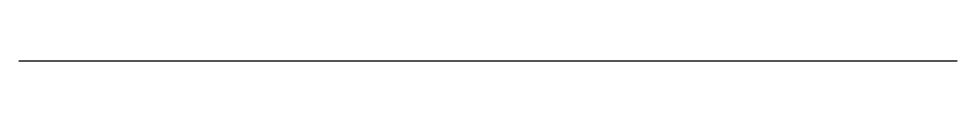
# Model space of a CAD drawing. Header units: millimetres. Extents: x 0 to 10000, y -3 to 0.
import ezdxf

# ---------------------------------------------------------------- set-up
doc = ezdxf.new("R2010")
doc.units = ezdxf.units.MM
doc.layers.add('$0$8 - Plotplan', color=8, linetype='Continuous')

# ---------------------------------------------------------------- blocks, each defined once
blk = doc.blocks.new('$0$Ground_Hatch')
at = {"layer": '$0$8 - Plotplan'}
h = blk.add_hatch(dxfattribs=at)
h.set_pattern_fill('ANSI31', color=256, angle=270)
h.set_pattern_definition([(315, (116.6555, -547.003), (2.245064, 2.245064), [])])
h.paths.add_polyline_path([(0, 0), (10000, 0), (10000, -3), (0, -3)])
blk.add_line((0, 0), (10000, 0), dxfattribs=at)

msp = doc.modelspace()

# ---------------------------------------------------------------- block references
msp.add_blockref('$0$Ground_Hatch', (0, 0))

doc.saveas('drawing.dxf')
